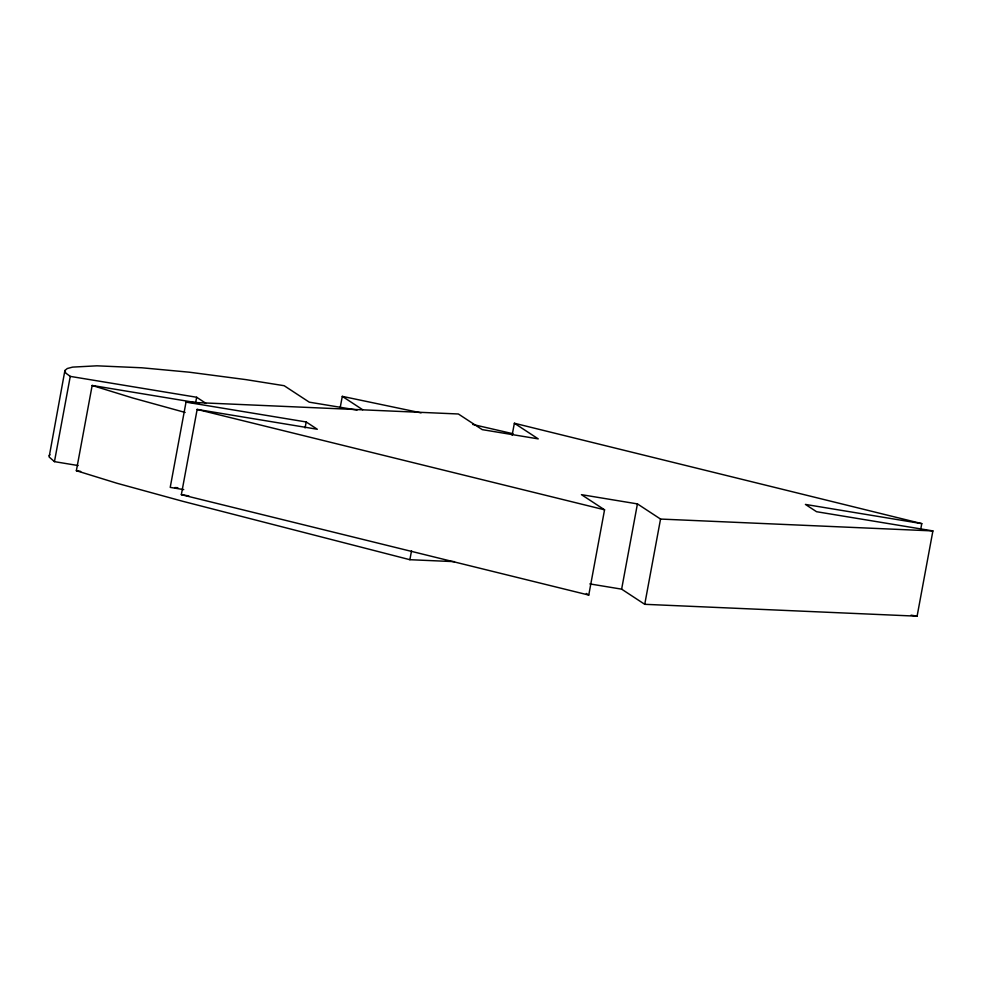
<?xml version="1.0" encoding="UTF-8"?>
<svg xmlns="http://www.w3.org/2000/svg" width="982" height="982" viewBox="0 0 982 982"><rect width="100%" height="100%" fill="white"/><g stroke="black" fill="none" stroke-linecap="round" stroke-linejoin="round"><path stroke-width="1.47" d="M78.155 465.554L54.452 461.638L49.125 456.986L64.898 370.509L67.279 368.52L72.619 367.108L96.985 365.82L141.813 367.784L189.354 372.203L245.917 379.617L284.154 385.705L309.269 402.166L357.092 410.059M54.452 461.638L70.262 376.388L65.794 373.111L64.898 370.509M454.482 561.643L409.875 559.703L182.492 501.225L117.018 483.267L76.363 470.709L92.161 385.46L199.1 403.123M512.138 435.198L514.359 423.242L538.234 438.88L482.248 429.637L458.373 413.987L186.015 402.129L170.217 487.379L183.732 489.613M195.541 403.246L196.645 397.256L70.262 376.388M589.851 583.909L621.631 589.151L644.744 604.311L917.102 616.18L932.9 530.918L660.542 519.061L637.428 503.901L581.442 494.658L604.556 509.805L588.758 595.067L181.339 494.67L197.149 409.42L317.309 429.257L306.188 421.965L186.015 402.129M305.083 427.956L306.188 421.965M340.067 408.316L342.288 396.36L421.069 412.87M409.875 559.703L411.544 550.73M621.631 589.151L637.428 503.901M644.744 604.311L660.542 519.061M920.662 529.617L921.779 523.627L514.359 423.242M49.1 455.758L49.898 454.691M174.808 487.575L177.865 487.71M921.779 523.627L805.412 504.417L816.545 511.708L932.9 530.918M76.363 470.709L80.696 471.421M181.339 494.67L188.851 495.91M911.051 615.174L917.102 616.18M472.772 424.47L513.07 433.749M197.149 409.42L604.556 509.805M185.144 412.452L132.828 398.017L92.161 385.46M342.288 396.36L362.702 409.74M586.328 593.472L588.758 595.067M196.645 397.256L205.692 403.185"/></g></svg>
